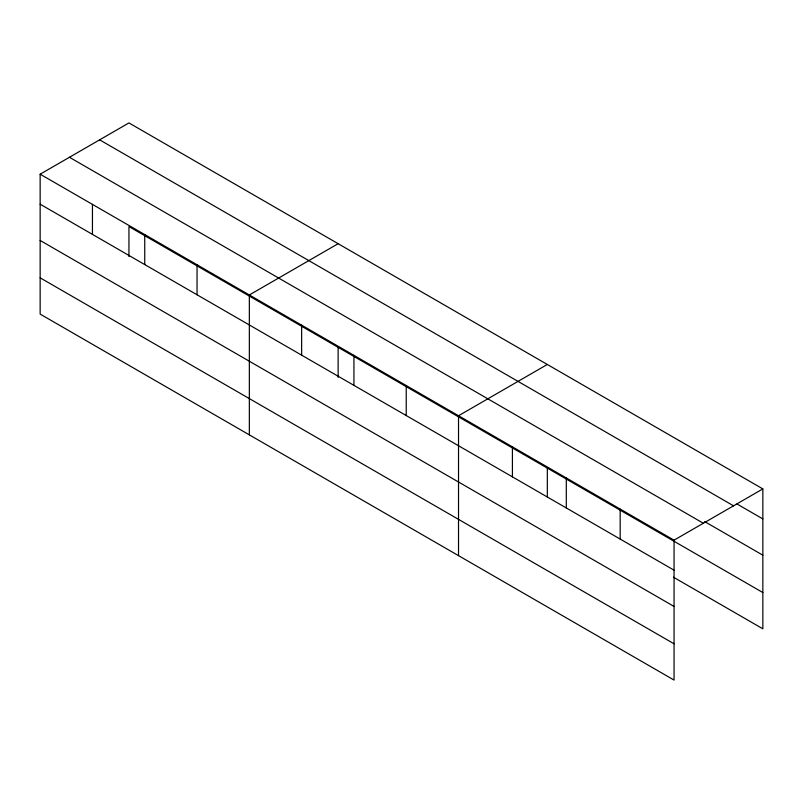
<?xml version="1.0" encoding="UTF-8"?>
<svg xmlns="http://www.w3.org/2000/svg" width="803" height="803" viewBox="0 0 803 803"><rect width="100%" height="100%" fill="white"/><g stroke="black" fill="none" stroke-linecap="round" stroke-linejoin="round"><path stroke-width="1.2" d="M40.15 174.191L674.058 540.168L674.058 680.081L40.15 314.093L40.15 174.191L128.942 122.919L762.85 488.907L762.85 628.809L673.406 577.176M338.133 243.7L249.342 294.962L249.342 434.865M547.325 364.472L458.533 415.733L458.523 555.646M674.058 540.168L762.85 488.907M736.983 503.983L762.85 518.909M99.642 139.842L733.551 505.82M704.653 521.579L762.85 555.184M69.449 157.268L703.358 523.255M762.85 592.544L128.942 226.566L128.942 256.579M40.15 204.193L674.058 570.18M40.15 240.458L674.058 606.446M40.15 277.828L674.058 643.805M620.177 509.062L620.177 539.074M566.296 477.956L566.296 507.958M547.325 468.109L547.325 496.876M512.414 446.849L512.414 476.852M406.228 385.54L406.228 415.552M353.932 355.348L353.932 385.36M338.133 347.338L338.133 377.35M301.637 325.155L301.637 355.167M197.046 264.769L197.046 294.771M144.741 234.576L144.741 264.578M92.445 204.384L92.445 234.386"/></g></svg>
